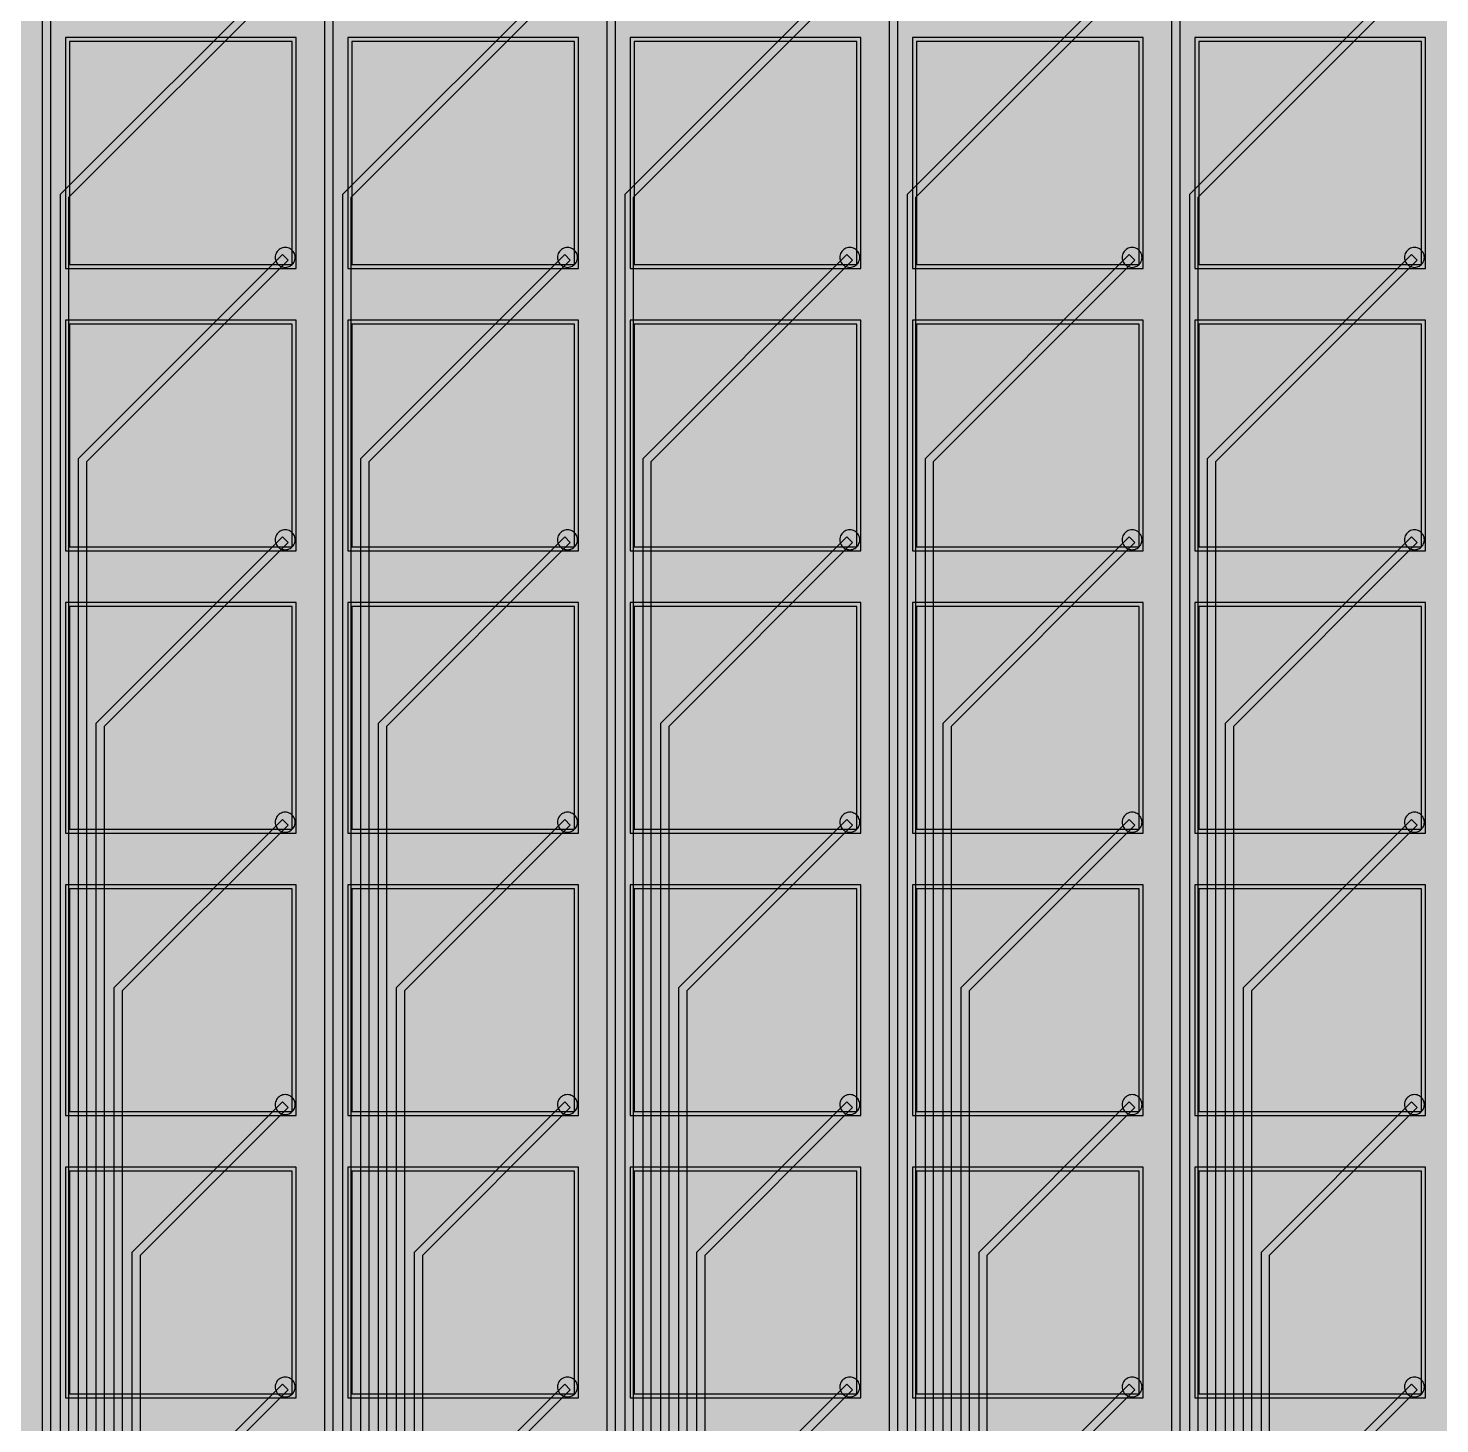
# Model space of a CAD drawing. Header units: metres. Extents: x -7231 to 10969, y -37556 to 1873.
# Drawn here: x 2049.6 to 2404.6, y 1062.5 to 1413.4 of the extents above; entities that cross this region are included whole.
import ezdxf

# ---------------------------------------------------------------- set-up
doc = ezdxf.new("R2010")
doc.units = ezdxf.units.M
for name, color, linetype in [('Etching', 1, 'CONTINUOUS'), ('EtchingPad', 2, 'CONTINUOUS'), ('Metal1', 4, 'CONTINUOUS'), ('Metal2', 3, 'CONTINUOUS'), ('Polyimide', 7, 'CONTINUOUS')]:
    doc.layers.add(name, color=color, linetype=linetype)

msp = doc.modelspace()

# ---------------------------------------------------------------- hatches: boundary and pattern name
at = {"layer": 'Polyimide'}
msp.add_hatch(color=7, dxfattribs=at).paths.add_polyline_path([(4065.69, -468), (4066.67, -501.99), (4068.51, -535.99), (4071.41, -569.99), (4075.54, -603.99), (4081.04, -637.99), (4088.01, -671.99), (4096.52, -705.98), (4106.62, -739.98), (4118.33, -773.98), (4131.63, -807.98), (4146.49, -841.98), (4162.87, -875.98), (4180.68, -909.97), (4199.83, -943.97), (4220.22, -977.97), (4241.73, -1011.97), (4264.21, -1045.97), (4287.52, -1079.96), (4311.51, -1113.96), (4336.01, -1147.96), (4360.86, -1181.96), (4385.88, -1215.96), (4410.89, -1249.96), (4435.74, -1283.95), (4460.24, -1317.95), (4484.23, -1351.95), (4507.54, -1385.95), (4530.02, -1419.95), (4551.53, -1453.94), (4571.92, -1487.94), (4591.07, -1521.94), (4608.88, -1555.94), (4625.26, -1589.94), (4640.12, -1623.94), (4653.42, -1657.93), (4665.13, -1691.93), (4675.23, -1725.93), (4683.74, -1759.93), (4690.71, -1793.93), (4696.21, -1827.93), (4700.34, -1861.92), (4703.24, -1895.92), (4705.08, -1929.92), (4706.06, -1963.92), (4706.44, -1997.92), (4706.5, -2031.91), (4706.5, -4793.02), (4709.95, -4838.39), (4720.22, -4882.71), (4737.08, -4924.98), (4760.13, -4964.2), (4788.85, -4999.49), (4822.58, -5030.03), (4860.53, -5055.12), (4901.85, -5074.18), (4901.85, -5074.18), (4970.68, -5105.23), (5034.7, -5145.26), (5092.76, -5193.54), (5143.8, -5249.19), (5186.89, -5311.2), (5221.24, -5378.44), (5246.23, -5449.69), (5261.41, -5523.66), (5266.5, -5599), (5261.41, -5674.34), (5246.23, -5748.31), (5221.24, -5819.56), (5186.89, -5886.8), (5143.8, -5948.81), (5092.76, -6004.46), (5034.7, -6052.74), (4970.68, -6092.77), (4901.85, -6123.82), (4860.53, -6142.88), (4822.58, -6167.97), (4788.85, -6198.51), (4760.13, -6233.8), (4737.08, -6273.02), (4720.22, -6315.29), (4709.95, -6359.61), (4706.5, -6404.98), (4706.5, -9221.52), (4709.95, -9266.88), (4720.22, -9311.21), (4737.08, -9353.47), (4760.13, -9392.7), (4788.85, -9427.98), (4822.58, -9458.52), (4860.53, -9483.61), (4901.85, -9502.67), (4970.68, -9533.72), (5034.7, -9573.75), (5092.76, -9622.03), (5143.8, -9677.68), (5186.89, -9739.69), (5221.24, -9806.94), (5246.23, -9878.19), (5261.41, -9952.16), (5266.5, -10027.49), (5261.41, -10102.83), (5246.23, -10176.8), (5221.24, -10248.05), (5186.89, -10315.3), (5143.8, -10377.31), (5092.76, -10432.96), (5034.7, -10481.24), (4970.68, -10521.27), (4901.85, -10552.32), (4860.53, -10571.38), (4822.58, -10596.46), (4788.85, -10627), (4760.13, -10662.29), (4737.08, -10701.52), (4720.22, -10743.78), (4709.95, -10788.1), (4706.5, -10833.47), (4706.5, -13650.01), (4709.95, -13695.38), (4720.22, -13739.7), (4737.08, -13781.96), (4760.13, -13821.19), (4788.85, -13856.48), (4822.58, -13887.02), (4860.53, -13912.11), (4901.85, -13931.17), (4970.68, -13962.22), (5034.7, -14002.25), (5092.76, -14050.53), (5143.8, -14106.18), (5186.89, -14168.19), (5221.24, -14235.43), (5246.23, -14306.68), (5261.41, -14380.65), (5266.5, -14455.99), (5261.41, -14531.33), (5246.23, -14605.29), (5221.24, -14676.55), (5186.89, -14743.79), (5143.8, -14805.8), (5092.76, -14861.45), (5034.7, -14909.73), (4970.68, -14949.76), (4901.85, -14980.81), (4860.53, -14999.87), (4822.58, -15024.96), (4788.85, -15055.5), (4760.13, -15090.79), (4737.08, -15130.01), (4720.22, -15172.27), (4709.95, -15216.6), (4706.5, -15261.97), (4706.5, -15455.99), (4720.95, -15750.04), (4764.14, -16041.26), (4835.68, -16326.84), (4934.86, -16604.04), (5060.74, -16870.18), (5212.09, -17122.7), (5387.47, -17359.17), (5585.18, -17577.31), (5803.32, -17775.02), (6039.79, -17950.4), (6292.31, -18101.75), (6558.45, -18227.63), (6835.65, -18326.81), (7121.23, -18398.34), (7412.45, -18441.54), (7706.5, -18455.99), (9969.01, -18455.99), (10047.42, -18459.84), (10125.08, -18471.36), (10201.23, -18490.44), (10275.15, -18516.89), (10346.12, -18550.45), (10413.46, -18590.81), (10476.52, -18637.58), (10534.69, -18690.3), (10587.41, -18748.47), (10634.18, -18811.53), (10674.54, -18878.87), (10708.11, -18949.84), (10734.56, -19023.76), (10753.63, -19099.92), (10765.15, -19177.58), (10769.01, -19255.99), (10769.01, -20895.8), (10730.24, -20951.41), (10694.6, -21009.08), (10662.21, -21068.63), (10633.17, -21129.89), (10607.55, -21192.66), (10585.45, -21256.74), (10566.93, -21321.96), (10552.05, -21388.09), (10540.84, -21454.95), (10533.35, -21522.33), (10529.6, -21590.02), (10529.6, -21657.81), (10533.35, -21725.5), (10540.84, -21792.87), (10552.05, -21859.73), (10566.93, -21925.87), (10585.45, -21991.08), (10607.55, -22055.17), (10633.17, -22117.94), (10662.21, -22179.19), (10694.6, -22238.74), (10730.24, -22296.41), (10769.01, -22352.03), (10769.01, -32454.24), (10728.74, -32510.49), (10691.72, -32568.92), (10658.05, -32629.35), (10627.85, -32691.58), (10601.2, -32755.42), (10578.21, -32820.67), (10558.93, -32887.1), (10543.44, -32954.52), (10531.77, -33022.71), (10523.97, -33091.44), (10520.07, -33160.51), (10520.07, -33229.69), (10523.97, -33298.75), (10531.77, -33367.49), (10543.44, -33435.67), (10558.93, -33503.09), (10578.21, -33569.53), (10601.2, -33634.77), (10627.85, -33698.61), (10658.05, -33760.85), (10691.72, -33821.28), (10728.74, -33879.71), (10769.01, -33935.96), (10769.01, -36556), (10765.15, -36634.41), (10753.63, -36712.07), (10734.56, -36788.23), (10708.11, -36862.15), (10674.54, -36933.12), (10634.18, -37000.46), (10587.41, -37063.51), (10534.69, -37121.69), (10476.52, -37174.41), (10413.46, -37221.18), (10346.12, -37261.54), (10275.15, -37295.1), (10201.23, -37321.55), (10125.08, -37340.63), (10047.42, -37352.15), (9969.01, -37356), (-6231.01, -37356), (-6309.42, -37352.15), (-6387.08, -37340.63), (-6463.23, -37321.55), (-6537.15, -37295.1), (-6608.12, -37261.54), (-6675.46, -37221.18), (-6738.52, -37174.41), (-6796.69, -37121.69), (-6849.41, -37063.51), (-6896.18, -37000.46), (-6936.54, -36933.12), (-6970.11, -36862.15), (-6996.56, -36788.23), (-7015.63, -36712.07), (-7027.15, -36634.41), (-7031.01, -36556), (-7031.01, -33936), (-6990.74, -33879.75), (-6953.7, -33821.31), (-6920.03, -33760.88), (-6889.82, -33698.64), (-6863.18, -33634.8), (-6840.18, -33569.55), (-6820.9, -33503.11), (-6805.4, -33435.69), (-6793.74, -33367.49), (-6785.94, -33298.75), (-6782.03, -33229.68), (-6782.03, -33160.5), (-6785.94, -33091.43), (-6793.74, -33022.69), (-6805.4, -32954.5), (-6820.9, -32887.07), (-6840.18, -32820.63), (-6863.18, -32755.39), (-6889.82, -32691.54), (-6920.03, -32629.3), (-6953.7, -32568.87), (-6990.74, -32510.43), (-7031.01, -32454.18), (-7031.01, -22364.83), (-6990.74, -22308.58), (-6953.7, -22250.14), (-6920.03, -22189.71), (-6889.82, -22127.47), (-6863.18, -22063.62), (-6840.18, -21998.38), (-6820.9, -21931.94), (-6805.4, -21864.51), (-6793.74, -21796.32), (-6785.94, -21727.58), (-6782.03, -21658.51), (-6782.03, -21589.33), (-6785.94, -21520.26), (-6793.74, -21451.52), (-6805.4, -21383.32), (-6820.9, -21315.9), (-6840.18, -21249.46), (-6863.18, -21184.21), (-6889.82, -21120.37), (-6920.03, -21058.13), (-6953.7, -20997.7), (-6990.74, -20939.26), (-7031.01, -20883.01), (-7031.01, -19255.99), (-7027.15, -19177.58), (-7015.63, -19099.92), (-6996.56, -19023.76), (-6970.11, -18949.84), (-6936.54, -18878.87), (-6896.18, -18811.53), (-6849.41, -18748.47), (-6796.69, -18690.3), (-6738.52, -18637.58), (-6675.46, -18590.81), (-6608.12, -18550.45), (-6537.15, -18516.89), (-6463.23, -18490.44), (-6387.08, -18471.36), (-6309.42, -18459.84), (-6231.01, -18455.99), (-3968.5, -18455.99), (-3674.45, -18441.54), (-3383.23, -18398.34), (-3097.65, -18326.81), (-2820.45, -18227.63), (-2554.31, -18101.75), (-2301.79, -17950.4), (-2065.32, -17775.02), (-1847.18, -17577.31), (-1649.47, -17359.17), (-1474.09, -17122.7), (-1322.74, -16870.18), (-1196.86, -16604.04), (-1097.68, -16326.84), (-1026.14, -16041.26), (-982.95, -15750.04), (-968.5, -15455.99), (-968.5, -15261.97), (-971.95, -15216.6), (-982.22, -15172.27), (-999.08, -15130.01), (-1022.13, -15090.79), (-1050.85, -15055.5), (-1084.58, -15024.96), (-1122.53, -14999.87), (-1163.85, -14980.81), (-1232.68, -14949.76), (-1296.7, -14909.73), (-1354.76, -14861.45), (-1405.8, -14805.8), (-1448.89, -14743.79), (-1483.24, -14676.55), (-1508.23, -14605.29), (-1523.41, -14531.33), (-1528.5, -14455.99), (-1523.41, -14380.65), (-1508.23, -14306.68), (-1483.24, -14235.43), (-1448.89, -14168.19), (-1405.8, -14106.18), (-1354.76, -14050.53), (-1296.7, -14002.25), (-1232.68, -13962.22), (-1163.85, -13931.17), (-1122.53, -13912.11), (-1084.58, -13887.02), (-1050.85, -13856.48), (-1022.13, -13821.19), (-999.08, -13781.96), (-982.22, -13739.7), (-971.95, -13695.38), (-968.5, -13650.01), (-968.5, -12309.64), (-971.95, -12264.27), (-982.22, -12219.94), (-999.08, -12177.68), (-1022.13, -12138.46), (-1050.85, -12103.17), (-1084.58, -12072.63), (-1122.53, -12047.54), (-1163.85, -12028.48), (-1232.68, -11997.43), (-1296.7, -11957.4), (-1354.76, -11909.12), (-1405.8, -11853.47), (-1448.89, -11791.46), (-1483.24, -11724.22), (-1508.23, -11652.96), (-1523.41, -11579), (-1528.5, -11503.66), (-1523.41, -11428.32), (-1508.23, -11354.35), (-1483.24, -11283.1), (-1448.89, -11215.86), (-1405.8, -11153.85), (-1354.76, -11098.2), (-1296.7, -11049.92), (-1232.68, -11009.89), (-1163.85, -10978.84), (-1122.53, -10959.78), (-1084.58, -10934.69), (-1050.85, -10904.15), (-1022.13, -10868.86), (-999.08, -10829.63), (-982.22, -10787.37), (-971.95, -10743.05), (-968.5, -10697.68), (-968.5, -9357.31), (-971.95, -9311.94), (-982.22, -9267.62), (-999.08, -9225.35), (-1022.13, -9186.13), (-1050.85, -9150.84), (-1084.58, -9120.3), (-1122.53, -9095.21), (-1163.85, -9076.15), (-1163.85, -9076.15), (-1232.68, -9045.1), (-1296.7, -9005.07), (-1354.76, -8956.79), (-1405.8, -8901.14), (-1448.89, -8839.13), (-1483.24, -8771.89), (-1508.23, -8700.64), (-1523.41, -8626.67), (-1528.5, -8551.33), (-1523.41, -8475.99), (-1508.23, -8402.02), (-1483.24, -8330.77), (-1448.89, -8263.53), (-1405.8, -8201.52), (-1354.76, -8145.87), (-1296.7, -8097.59), (-1232.68, -8057.56), (-1163.85, -8026.51), (-1163.85, -8026.51), (-1122.53, -8007.45), (-1084.58, -7982.36), (-1050.85, -7951.82), (-1022.13, -7916.53), (-999.08, -7877.31), (-982.22, -7835.04), (-971.95, -7790.72), (-968.5, -7745.35), (-968.5, -6404.98), (-971.95, -6359.61), (-982.22, -6315.29), (-999.08, -6273.02), (-1022.13, -6233.8), (-1050.85, -6198.51), (-1084.58, -6167.97), (-1122.53, -6142.88), (-1163.85, -6123.82), (-1163.85, -6123.82), (-1232.68, -6092.77), (-1296.7, -6052.74), (-1354.76, -6004.46), (-1405.8, -5948.81), (-1448.89, -5886.8), (-1483.24, -5819.56), (-1508.23, -5748.31), (-1523.41, -5674.34), (-1528.5, -5599), (-1523.41, -5523.66), (-1508.23, -5449.69), (-1483.24, -5378.44), (-1448.89, -5311.2), (-1405.8, -5249.19), (-1354.76, -5193.54), (-1296.7, -5145.26), (-1232.68, -5105.23), (-1163.85, -5074.18), (-1163.85, -5074.18), (-1122.53, -5055.12), (-1084.58, -5030.03), (-1050.85, -4999.49), (-1022.13, -4964.2), (-999.08, -4924.98), (-982.22, -4882.71), (-971.95, -4838.39), (-968.5, -4793.02), (-968.5, -2031.91), (-968.44, -1997.92), (-968.06, -1963.92), (-967.05, -1929.92), (-965.18, -1895.92), (-962.22, -1861.92), (-958.01, -1827.93), (-952.41, -1793.93), (-945.31, -1759.93), (-936.64, -1725.93), (-926.35, -1691.93), (-914.43, -1657.93), (-900.88, -1623.94), (-885.74, -1589.94), (-869.05, -1555.94), (-850.91, -1521.94), (-831.4, -1487.94), (-810.63, -1453.94), (-788.72, -1419.95), (-765.82, -1385.95), (-742.07, -1351.95), (-717.63, -1317.95), (-692.67, -1283.95), (-667.36, -1249.96), (-641.88, -1215.96), (-616.39, -1181.96), (-591.08, -1147.96), (-566.12, -1113.96), (-541.68, -1079.96), (-517.93, -1045.97), (-495.03, -1011.97), (-473.12, -977.97), (-452.35, -943.97), (-432.84, -909.97), (-414.7, -875.98), (-398.01, -841.98), (-382.87, -807.98), (-369.32, -773.98), (-357.4, -739.98), (-347.11, -705.98), (-338.44, -671.99), (-331.34, -637.99), (-325.74, -603.99), (-321.53, -569.99), (-318.57, -535.99), (-316.7, -501.99), (-315.69, -468), (-315.31, -434), (-315.25, -400), (-315.25, 401), (-315.25, 451), (-315.25, 1644), (-270.25, 1644), (-270.03, 1637.13), (-269.35, 1630.29), (-268.23, 1623.52), (-266.67, 1616.82), (-264.68, 1610.25), (-262.26, 1603.82), (-259.42, 1597.56), (-256.18, 1591.5), (-252.55, 1585.67), (-248.55, 1580.08), (-244.19, 1574.77), (-239.5, 1569.75), (-234.48, 1565.06), (-229.17, 1560.7), (-223.58, 1556.7), (-217.75, 1553.07), (-211.69, 1549.83), (-205.43, 1546.99), (-199, 1544.57), (-192.43, 1542.58), (-185.73, 1541.02), (-178.96, 1539.9), (-172.12, 1539.22), (-165.25, 1539), (-158.38, 1539.22), (-151.54, 1539.9), (-144.77, 1541.02), (-138.07, 1542.58), (-131.5, 1544.57), (-125.07, 1546.99), (-118.81, 1549.83), (-112.75, 1553.07), (-106.92, 1556.7), (-101.33, 1560.7), (-96.02, 1565.06), (-91, 1569.75), (-86.31, 1574.77), (-81.95, 1580.08), (-77.95, 1585.67), (-74.32, 1591.5), (-71.08, 1597.56), (-68.24, 1603.82), (-65.82, 1610.25), (-63.83, 1616.82), (-62.27, 1623.52), (-61.15, 1630.29), (-60.47, 1637.13), (-60.25, 1644), (1853, 1644), (1853, 1573), (3815.25, 1573), (3815.46, 1579.54), (3816.11, 1586.05), (3817.17, 1592.51), (3818.66, 1598.88), (3820.56, 1605.14), (3822.86, 1611.27), (3825.56, 1617.23), (3828.65, 1623), (3832.1, 1628.56), (3835.91, 1633.88), (3840.07, 1638.93), (3844.54, 1643.71), (3849.32, 1648.18), (3854.37, 1652.34), (3859.69, 1656.15), (3865.25, 1659.6), (3871.02, 1662.69), (3876.98, 1665.39), (3883.11, 1667.69), (3889.37, 1669.59), (3895.74, 1671.08), (3902.2, 1672.14), (3908.71, 1672.79), (3915.25, 1673), (3921.79, 1672.79), (3928.3, 1672.14), (3934.76, 1671.08), (3941.13, 1669.59), (3947.39, 1667.69), (3953.52, 1665.39), (3959.48, 1662.69), (3965.25, 1659.6), (3970.81, 1656.15), (3976.13, 1652.34), (3981.18, 1648.18), (3985.96, 1643.71), (3990.43, 1638.93), (3994.59, 1633.88), (3998.4, 1628.56), (4001.85, 1623), (4004.94, 1617.23), (4007.64, 1611.27), (4009.94, 1605.14), (4011.84, 1598.88), (4013.33, 1592.51), (4014.39, 1586.05), (4015.04, 1579.54), (4015.25, 1573), (4065.25, 1573), (4065.25, 451), (4065.25, 401), (4065.25, -400), (4065.31, -434), (4065.69, -468)])

# ---------------------------------------------------------------- linework, layer by layer
at = {"layer": 'Etching'}
for points in [[(2111.75, 1355.75), (2111.77, 1355.42), (2111.84, 1355.1), (2111.94, 1354.79), (2112.08, 1354.5), (2112.27, 1354.23), (2112.48, 1353.98), (2112.73, 1353.77), (2113, 1353.58), (2113.29, 1353.44), (2113.6, 1353.34), (2113.92, 1353.27), (2114.25, 1353.25), (2114.58, 1353.27), (2114.9, 1353.34), (2115.21, 1353.44), (2115.5, 1353.58), (2115.77, 1353.77), (2116.02, 1353.98), (2116.23, 1354.23), (2116.42, 1354.5), (2116.56, 1354.79), (2116.66, 1355.1), (2116.73, 1355.42), (2116.75, 1355.75), (2116.73, 1356.08), (2116.66, 1356.4), (2116.56, 1356.71), (2116.42, 1357), (2116.23, 1357.27), (2116.02, 1357.52), (2115.77, 1357.73), (2115.5, 1357.92), (2115.21, 1358.06), (2114.9, 1358.16), (2114.58, 1358.23), (2114.25, 1358.25), (2113.92, 1358.23), (2113.6, 1358.16), (2113.29, 1358.06), (2113, 1357.92), (2112.73, 1357.73), (2112.48, 1357.52), (2112.27, 1357.27), (2112.08, 1357), (2111.94, 1356.71), (2111.84, 1356.4), (2111.77, 1356.08), (2111.75, 1355.75)], [(2182.75, 1355.75), (2182.77, 1355.42), (2182.84, 1355.1), (2182.94, 1354.79), (2183.08, 1354.5), (2183.27, 1354.23), (2183.48, 1353.98), (2183.73, 1353.77), (2184, 1353.58), (2184.29, 1353.44), (2184.6, 1353.34), (2184.92, 1353.27), (2185.25, 1353.25), (2185.58, 1353.27), (2185.9, 1353.34), (2186.21, 1353.44), (2186.5, 1353.58), (2186.77, 1353.77), (2187.02, 1353.98), (2187.23, 1354.23), (2187.42, 1354.5), (2187.56, 1354.79), (2187.66, 1355.1), (2187.73, 1355.42), (2187.75, 1355.75), (2187.73, 1356.08), (2187.66, 1356.4), (2187.56, 1356.71), (2187.42, 1357), (2187.23, 1357.27), (2187.02, 1357.52), (2186.77, 1357.73), (2186.5, 1357.92), (2186.21, 1358.06), (2185.9, 1358.16), (2185.58, 1358.23), (2185.25, 1358.25), (2184.92, 1358.23), (2184.6, 1358.16), (2184.29, 1358.06), (2184, 1357.92), (2183.73, 1357.73), (2183.48, 1357.52), (2183.27, 1357.27), (2183.08, 1357), (2182.94, 1356.71), (2182.84, 1356.4), (2182.77, 1356.08), (2182.75, 1355.75)], [(2253.75, 1355.75), (2253.77, 1355.42), (2253.84, 1355.1), (2253.94, 1354.79), (2254.08, 1354.5), (2254.27, 1354.23), (2254.48, 1353.98), (2254.73, 1353.77), (2255, 1353.58), (2255.29, 1353.44), (2255.6, 1353.34), (2255.92, 1353.27), (2256.25, 1353.25), (2256.58, 1353.27), (2256.9, 1353.34), (2257.21, 1353.44), (2257.5, 1353.58), (2257.77, 1353.77), (2258.02, 1353.98), (2258.23, 1354.23), (2258.42, 1354.5), (2258.56, 1354.79), (2258.66, 1355.1), (2258.73, 1355.42), (2258.75, 1355.75), (2258.73, 1356.08), (2258.66, 1356.4), (2258.56, 1356.71), (2258.42, 1357), (2258.23, 1357.27), (2258.02, 1357.52), (2257.77, 1357.73), (2257.5, 1357.92), (2257.21, 1358.06), (2256.9, 1358.16), (2256.58, 1358.23), (2256.25, 1358.25), (2255.92, 1358.23), (2255.6, 1358.16), (2255.29, 1358.06), (2255, 1357.92), (2254.73, 1357.73), (2254.48, 1357.52), (2254.27, 1357.27), (2254.08, 1357), (2253.94, 1356.71), (2253.84, 1356.4), (2253.77, 1356.08), (2253.75, 1355.75)], [(2324.75, 1355.75), (2324.77, 1355.42), (2324.84, 1355.1), (2324.94, 1354.79), (2325.08, 1354.5), (2325.27, 1354.23), (2325.48, 1353.98), (2325.73, 1353.77), (2326, 1353.58), (2326.29, 1353.44), (2326.6, 1353.34), (2326.92, 1353.27), (2327.25, 1353.25), (2327.58, 1353.27), (2327.9, 1353.34), (2328.21, 1353.44), (2328.5, 1353.58), (2328.77, 1353.77), (2329.02, 1353.98), (2329.23, 1354.23), (2329.42, 1354.5), (2329.56, 1354.79), (2329.66, 1355.1), (2329.73, 1355.42), (2329.75, 1355.75), (2329.73, 1356.08), (2329.66, 1356.4), (2329.56, 1356.71), (2329.42, 1357), (2329.23, 1357.27), (2329.02, 1357.52), (2328.77, 1357.73), (2328.5, 1357.92), (2328.21, 1358.06), (2327.9, 1358.16), (2327.58, 1358.23), (2327.25, 1358.25), (2326.92, 1358.23), (2326.6, 1358.16), (2326.29, 1358.06), (2326, 1357.92), (2325.73, 1357.73), (2325.48, 1357.52), (2325.27, 1357.27), (2325.08, 1357), (2324.94, 1356.71), (2324.84, 1356.4), (2324.77, 1356.08), (2324.75, 1355.75)], [(2395.75, 1355.75), (2395.77, 1355.42), (2395.84, 1355.1), (2395.94, 1354.79), (2396.08, 1354.5), (2396.27, 1354.23), (2396.48, 1353.98), (2396.73, 1353.77), (2397, 1353.58), (2397.29, 1353.44), (2397.6, 1353.34), (2397.92, 1353.27), (2398.25, 1353.25), (2398.58, 1353.27), (2398.9, 1353.34), (2399.21, 1353.44), (2399.5, 1353.58), (2399.77, 1353.77), (2400.02, 1353.98), (2400.23, 1354.23), (2400.42, 1354.5), (2400.56, 1354.79), (2400.66, 1355.1), (2400.73, 1355.42), (2400.75, 1355.75), (2400.73, 1356.08), (2400.66, 1356.4), (2400.56, 1356.71), (2400.42, 1357), (2400.23, 1357.27), (2400.02, 1357.52), (2399.77, 1357.73), (2399.5, 1357.92), (2399.21, 1358.06), (2398.9, 1358.16), (2398.58, 1358.23), (2398.25, 1358.25), (2397.92, 1358.23), (2397.6, 1358.16), (2397.29, 1358.06), (2397, 1357.92), (2396.73, 1357.73), (2396.48, 1357.52), (2396.27, 1357.27), (2396.08, 1357), (2395.94, 1356.71), (2395.84, 1356.4), (2395.77, 1356.08), (2395.75, 1355.75)], [(2111.75, 1284.75), (2111.77, 1284.42), (2111.84, 1284.1), (2111.94, 1283.79), (2112.08, 1283.5), (2112.27, 1283.23), (2112.48, 1282.98), (2112.73, 1282.77), (2113, 1282.58), (2113.29, 1282.44), (2113.6, 1282.34), (2113.92, 1282.27), (2114.25, 1282.25), (2114.58, 1282.27), (2114.9, 1282.34), (2115.21, 1282.44), (2115.5, 1282.58), (2115.77, 1282.77), (2116.02, 1282.98), (2116.23, 1283.23), (2116.42, 1283.5), (2116.56, 1283.79), (2116.66, 1284.1), (2116.73, 1284.42), (2116.75, 1284.75), (2116.73, 1285.08), (2116.66, 1285.4), (2116.56, 1285.71), (2116.42, 1286), (2116.23, 1286.27), (2116.02, 1286.52), (2115.77, 1286.73), (2115.5, 1286.92), (2115.21, 1287.06), (2114.9, 1287.16), (2114.58, 1287.23), (2114.25, 1287.25), (2113.92, 1287.23), (2113.6, 1287.16), (2113.29, 1287.06), (2113, 1286.92), (2112.73, 1286.73), (2112.48, 1286.52), (2112.27, 1286.27), (2112.08, 1286), (2111.94, 1285.71), (2111.84, 1285.4), (2111.77, 1285.08), (2111.75, 1284.75)], [(2182.75, 1284.75), (2182.77, 1284.42), (2182.84, 1284.1), (2182.94, 1283.79), (2183.08, 1283.5), (2183.27, 1283.23), (2183.48, 1282.98), (2183.73, 1282.77), (2184, 1282.58), (2184.29, 1282.44), (2184.6, 1282.34), (2184.92, 1282.27), (2185.25, 1282.25), (2185.58, 1282.27), (2185.9, 1282.34), (2186.21, 1282.44), (2186.5, 1282.58), (2186.77, 1282.77), (2187.02, 1282.98), (2187.23, 1283.23), (2187.42, 1283.5), (2187.56, 1283.79), (2187.66, 1284.1), (2187.73, 1284.42), (2187.75, 1284.75), (2187.73, 1285.08), (2187.66, 1285.4), (2187.56, 1285.71), (2187.42, 1286), (2187.23, 1286.27), (2187.02, 1286.52), (2186.77, 1286.73), (2186.5, 1286.92), (2186.21, 1287.06), (2185.9, 1287.16), (2185.58, 1287.23), (2185.25, 1287.25), (2184.92, 1287.23), (2184.6, 1287.16), (2184.29, 1287.06), (2184, 1286.92), (2183.73, 1286.73), (2183.48, 1286.52), (2183.27, 1286.27), (2183.08, 1286), (2182.94, 1285.71), (2182.84, 1285.4), (2182.77, 1285.08), (2182.75, 1284.75)], [(2253.75, 1284.75), (2253.77, 1284.42), (2253.84, 1284.1), (2253.94, 1283.79), (2254.08, 1283.5), (2254.27, 1283.23), (2254.48, 1282.98), (2254.73, 1282.77), (2255, 1282.58), (2255.29, 1282.44), (2255.6, 1282.34), (2255.92, 1282.27), (2256.25, 1282.25), (2256.58, 1282.27), (2256.9, 1282.34), (2257.21, 1282.44), (2257.5, 1282.58), (2257.77, 1282.77), (2258.02, 1282.98), (2258.23, 1283.23), (2258.42, 1283.5), (2258.56, 1283.79), (2258.66, 1284.1), (2258.73, 1284.42), (2258.75, 1284.75), (2258.73, 1285.08), (2258.66, 1285.4), (2258.56, 1285.71), (2258.42, 1286), (2258.23, 1286.27), (2258.02, 1286.52), (2257.77, 1286.73), (2257.5, 1286.92), (2257.21, 1287.06), (2256.9, 1287.16), (2256.58, 1287.23), (2256.25, 1287.25), (2255.92, 1287.23), (2255.6, 1287.16), (2255.29, 1287.06), (2255, 1286.92), (2254.73, 1286.73), (2254.48, 1286.52), (2254.27, 1286.27), (2254.08, 1286), (2253.94, 1285.71), (2253.84, 1285.4), (2253.77, 1285.08), (2253.75, 1284.75)], [(2324.75, 1284.75), (2324.77, 1284.42), (2324.84, 1284.1), (2324.94, 1283.79), (2325.08, 1283.5), (2325.27, 1283.23), (2325.48, 1282.98), (2325.73, 1282.77), (2326, 1282.58), (2326.29, 1282.44), (2326.6, 1282.34), (2326.92, 1282.27), (2327.25, 1282.25), (2327.58, 1282.27), (2327.9, 1282.34), (2328.21, 1282.44), (2328.5, 1282.58), (2328.77, 1282.77), (2329.02, 1282.98), (2329.23, 1283.23), (2329.42, 1283.5), (2329.56, 1283.79), (2329.66, 1284.1), (2329.73, 1284.42), (2329.75, 1284.75), (2329.73, 1285.08), (2329.66, 1285.4), (2329.56, 1285.71), (2329.42, 1286), (2329.23, 1286.27), (2329.02, 1286.52), (2328.77, 1286.73), (2328.5, 1286.92), (2328.21, 1287.06), (2327.9, 1287.16), (2327.58, 1287.23), (2327.25, 1287.25), (2326.92, 1287.23), (2326.6, 1287.16), (2326.29, 1287.06), (2326, 1286.92), (2325.73, 1286.73), (2325.48, 1286.52), (2325.27, 1286.27), (2325.08, 1286), (2324.94, 1285.71), (2324.84, 1285.4), (2324.77, 1285.08), (2324.75, 1284.75)], [(2395.75, 1284.75), (2395.77, 1284.42), (2395.84, 1284.1), (2395.94, 1283.79), (2396.08, 1283.5), (2396.27, 1283.23), (2396.48, 1282.98), (2396.73, 1282.77), (2397, 1282.58), (2397.29, 1282.44), (2397.6, 1282.34), (2397.92, 1282.27), (2398.25, 1282.25), (2398.58, 1282.27), (2398.9, 1282.34), (2399.21, 1282.44), (2399.5, 1282.58), (2399.77, 1282.77), (2400.02, 1282.98), (2400.23, 1283.23), (2400.42, 1283.5), (2400.56, 1283.79), (2400.66, 1284.1), (2400.73, 1284.42), (2400.75, 1284.75), (2400.73, 1285.08), (2400.66, 1285.4), (2400.56, 1285.71), (2400.42, 1286), (2400.23, 1286.27), (2400.02, 1286.52), (2399.77, 1286.73), (2399.5, 1286.92), (2399.21, 1287.06), (2398.9, 1287.16), (2398.58, 1287.23), (2398.25, 1287.25), (2397.92, 1287.23), (2397.6, 1287.16), (2397.29, 1287.06), (2397, 1286.92), (2396.73, 1286.73), (2396.48, 1286.52), (2396.27, 1286.27), (2396.08, 1286), (2395.94, 1285.71), (2395.84, 1285.4), (2395.77, 1285.08), (2395.75, 1284.75)], [(2111.75, 1213.75), (2111.77, 1213.42), (2111.84, 1213.1), (2111.94, 1212.79), (2112.08, 1212.5), (2112.27, 1212.23), (2112.48, 1211.98), (2112.73, 1211.77), (2113, 1211.58), (2113.29, 1211.44), (2113.6, 1211.34), (2113.92, 1211.27), (2114.25, 1211.25), (2114.58, 1211.27), (2114.9, 1211.34), (2115.21, 1211.44), (2115.5, 1211.58), (2115.77, 1211.77), (2116.02, 1211.98), (2116.23, 1212.23), (2116.42, 1212.5), (2116.56, 1212.79), (2116.66, 1213.1), (2116.73, 1213.42), (2116.75, 1213.75), (2116.73, 1214.08), (2116.66, 1214.4), (2116.56, 1214.71), (2116.42, 1215), (2116.23, 1215.27), (2116.02, 1215.52), (2115.77, 1215.73), (2115.5, 1215.92), (2115.21, 1216.06), (2114.9, 1216.16), (2114.58, 1216.23), (2114.25, 1216.25), (2113.92, 1216.23), (2113.6, 1216.16), (2113.29, 1216.06), (2113, 1215.92), (2112.73, 1215.73), (2112.48, 1215.52), (2112.27, 1215.27), (2112.08, 1215), (2111.94, 1214.71), (2111.84, 1214.4), (2111.77, 1214.08), (2111.75, 1213.75)], [(2182.75, 1213.75), (2182.77, 1213.42), (2182.84, 1213.1), (2182.94, 1212.79), (2183.08, 1212.5), (2183.27, 1212.23), (2183.48, 1211.98), (2183.73, 1211.77), (2184, 1211.58), (2184.29, 1211.44), (2184.6, 1211.34), (2184.92, 1211.27), (2185.25, 1211.25), (2185.58, 1211.27), (2185.9, 1211.34), (2186.21, 1211.44), (2186.5, 1211.58), (2186.77, 1211.77), (2187.02, 1211.98), (2187.23, 1212.23), (2187.42, 1212.5), (2187.56, 1212.79), (2187.66, 1213.1), (2187.73, 1213.42), (2187.75, 1213.75), (2187.73, 1214.08), (2187.66, 1214.4), (2187.56, 1214.71), (2187.42, 1215), (2187.23, 1215.27), (2187.02, 1215.52), (2186.77, 1215.73), (2186.5, 1215.92), (2186.21, 1216.06), (2185.9, 1216.16), (2185.58, 1216.23), (2185.25, 1216.25), (2184.92, 1216.23), (2184.6, 1216.16), (2184.29, 1216.06), (2184, 1215.92), (2183.73, 1215.73), (2183.48, 1215.52), (2183.27, 1215.27), (2183.08, 1215), (2182.94, 1214.71), (2182.84, 1214.4), (2182.77, 1214.08), (2182.75, 1213.75)], [(2253.75, 1213.75), (2253.77, 1213.42), (2253.84, 1213.1), (2253.94, 1212.79), (2254.08, 1212.5), (2254.27, 1212.23), (2254.48, 1211.98), (2254.73, 1211.77), (2255, 1211.58), (2255.29, 1211.44), (2255.6, 1211.34), (2255.92, 1211.27), (2256.25, 1211.25), (2256.58, 1211.27), (2256.9, 1211.34), (2257.21, 1211.44), (2257.5, 1211.58), (2257.77, 1211.77), (2258.02, 1211.98), (2258.23, 1212.23), (2258.42, 1212.5), (2258.56, 1212.79), (2258.66, 1213.1), (2258.73, 1213.42), (2258.75, 1213.75), (2258.73, 1214.08), (2258.66, 1214.4), (2258.56, 1214.71), (2258.42, 1215), (2258.23, 1215.27), (2258.02, 1215.52), (2257.77, 1215.73), (2257.5, 1215.92), (2257.21, 1216.06), (2256.9, 1216.16), (2256.58, 1216.23), (2256.25, 1216.25), (2255.92, 1216.23), (2255.6, 1216.16), (2255.29, 1216.06), (2255, 1215.92), (2254.73, 1215.73), (2254.48, 1215.52), (2254.27, 1215.27), (2254.08, 1215), (2253.94, 1214.71), (2253.84, 1214.4), (2253.77, 1214.08), (2253.75, 1213.75)], [(2324.75, 1213.75), (2324.77, 1213.42), (2324.84, 1213.1), (2324.94, 1212.79), (2325.08, 1212.5), (2325.27, 1212.23), (2325.48, 1211.98), (2325.73, 1211.77), (2326, 1211.58), (2326.29, 1211.44), (2326.6, 1211.34), (2326.92, 1211.27), (2327.25, 1211.25), (2327.58, 1211.27), (2327.9, 1211.34), (2328.21, 1211.44), (2328.5, 1211.58), (2328.77, 1211.77), (2329.02, 1211.98), (2329.23, 1212.23), (2329.42, 1212.5), (2329.56, 1212.79), (2329.66, 1213.1), (2329.73, 1213.42), (2329.75, 1213.75), (2329.73, 1214.08), (2329.66, 1214.4), (2329.56, 1214.71), (2329.42, 1215), (2329.23, 1215.27), (2329.02, 1215.52), (2328.77, 1215.73), (2328.5, 1215.92), (2328.21, 1216.06), (2327.9, 1216.16), (2327.58, 1216.23), (2327.25, 1216.25), (2326.92, 1216.23), (2326.6, 1216.16), (2326.29, 1216.06), (2326, 1215.92), (2325.73, 1215.73), (2325.48, 1215.52), (2325.27, 1215.27), (2325.08, 1215), (2324.94, 1214.71), (2324.84, 1214.4), (2324.77, 1214.08), (2324.75, 1213.75)], [(2395.75, 1213.75), (2395.77, 1213.42), (2395.84, 1213.1), (2395.94, 1212.79), (2396.08, 1212.5), (2396.27, 1212.23), (2396.48, 1211.98), (2396.73, 1211.77), (2397, 1211.58), (2397.29, 1211.44), (2397.6, 1211.34), (2397.92, 1211.27), (2398.25, 1211.25), (2398.58, 1211.27), (2398.9, 1211.34), (2399.21, 1211.44), (2399.5, 1211.58), (2399.77, 1211.77), (2400.02, 1211.98), (2400.23, 1212.23), (2400.42, 1212.5), (2400.56, 1212.79), (2400.66, 1213.1), (2400.73, 1213.42), (2400.75, 1213.75), (2400.73, 1214.08), (2400.66, 1214.4), (2400.56, 1214.71), (2400.42, 1215), (2400.23, 1215.27), (2400.02, 1215.52), (2399.77, 1215.73), (2399.5, 1215.92), (2399.21, 1216.06), (2398.9, 1216.16), (2398.58, 1216.23), (2398.25, 1216.25), (2397.92, 1216.23), (2397.6, 1216.16), (2397.29, 1216.06), (2397, 1215.92), (2396.73, 1215.73), (2396.48, 1215.52), (2396.27, 1215.27), (2396.08, 1215), (2395.94, 1214.71), (2395.84, 1214.4), (2395.77, 1214.08), (2395.75, 1213.75)], [(2111.75, 1142.75), (2111.77, 1142.42), (2111.84, 1142.1), (2111.94, 1141.79), (2112.08, 1141.5), (2112.27, 1141.23), (2112.48, 1140.98), (2112.73, 1140.77), (2113, 1140.58), (2113.29, 1140.44), (2113.6, 1140.34), (2113.92, 1140.27), (2114.25, 1140.25), (2114.58, 1140.27), (2114.9, 1140.34), (2115.21, 1140.44), (2115.5, 1140.58), (2115.77, 1140.77), (2116.02, 1140.98), (2116.23, 1141.23), (2116.42, 1141.5), (2116.56, 1141.79), (2116.66, 1142.1), (2116.73, 1142.42), (2116.75, 1142.75), (2116.73, 1143.08), (2116.66, 1143.4), (2116.56, 1143.71), (2116.42, 1144), (2116.23, 1144.27), (2116.02, 1144.52), (2115.77, 1144.73), (2115.5, 1144.92), (2115.21, 1145.06), (2114.9, 1145.16), (2114.58, 1145.23), (2114.25, 1145.25), (2113.92, 1145.23), (2113.6, 1145.16), (2113.29, 1145.06), (2113, 1144.92), (2112.73, 1144.73), (2112.48, 1144.52), (2112.27, 1144.27), (2112.08, 1144), (2111.94, 1143.71), (2111.84, 1143.4), (2111.77, 1143.08), (2111.75, 1142.75)], [(2182.75, 1142.75), (2182.77, 1142.42), (2182.84, 1142.1), (2182.94, 1141.79), (2183.08, 1141.5), (2183.27, 1141.23), (2183.48, 1140.98), (2183.73, 1140.77), (2184, 1140.58), (2184.29, 1140.44), (2184.6, 1140.34), (2184.92, 1140.27), (2185.25, 1140.25), (2185.58, 1140.27), (2185.9, 1140.34), (2186.21, 1140.44), (2186.5, 1140.58), (2186.77, 1140.77), (2187.02, 1140.98), (2187.23, 1141.23), (2187.42, 1141.5), (2187.56, 1141.79), (2187.66, 1142.1), (2187.73, 1142.42), (2187.75, 1142.75), (2187.73, 1143.08), (2187.66, 1143.4), (2187.56, 1143.71), (2187.42, 1144), (2187.23, 1144.27), (2187.02, 1144.52), (2186.77, 1144.73), (2186.5, 1144.92), (2186.21, 1145.06), (2185.9, 1145.16), (2185.58, 1145.23), (2185.25, 1145.25), (2184.92, 1145.23), (2184.6, 1145.16), (2184.29, 1145.06), (2184, 1144.92), (2183.73, 1144.73), (2183.48, 1144.52), (2183.27, 1144.27), (2183.08, 1144), (2182.94, 1143.71), (2182.84, 1143.4), (2182.77, 1143.08), (2182.75, 1142.75)], [(2253.75, 1142.75), (2253.77, 1142.42), (2253.84, 1142.1), (2253.94, 1141.79), (2254.08, 1141.5), (2254.27, 1141.23), (2254.48, 1140.98), (2254.73, 1140.77), (2255, 1140.58), (2255.29, 1140.44), (2255.6, 1140.34), (2255.92, 1140.27), (2256.25, 1140.25), (2256.58, 1140.27), (2256.9, 1140.34), (2257.21, 1140.44), (2257.5, 1140.58), (2257.77, 1140.77), (2258.02, 1140.98), (2258.23, 1141.23), (2258.42, 1141.5), (2258.56, 1141.79), (2258.66, 1142.1), (2258.73, 1142.42), (2258.75, 1142.75), (2258.73, 1143.08), (2258.66, 1143.4), (2258.56, 1143.71), (2258.42, 1144), (2258.23, 1144.27), (2258.02, 1144.52), (2257.77, 1144.73), (2257.5, 1144.92), (2257.21, 1145.06), (2256.9, 1145.16), (2256.58, 1145.23), (2256.25, 1145.25), (2255.92, 1145.23), (2255.6, 1145.16), (2255.29, 1145.06), (2255, 1144.92), (2254.73, 1144.73), (2254.48, 1144.52), (2254.27, 1144.27), (2254.08, 1144), (2253.94, 1143.71), (2253.84, 1143.4), (2253.77, 1143.08), (2253.75, 1142.75)], [(2324.75, 1142.75), (2324.77, 1142.42), (2324.84, 1142.1), (2324.94, 1141.79), (2325.08, 1141.5), (2325.27, 1141.23), (2325.48, 1140.98), (2325.73, 1140.77), (2326, 1140.58), (2326.29, 1140.44), (2326.6, 1140.34), (2326.92, 1140.27), (2327.25, 1140.25), (2327.58, 1140.27), (2327.9, 1140.34), (2328.21, 1140.44), (2328.5, 1140.58), (2328.77, 1140.77), (2329.02, 1140.98), (2329.23, 1141.23), (2329.42, 1141.5), (2329.56, 1141.79), (2329.66, 1142.1), (2329.73, 1142.42), (2329.75, 1142.75), (2329.73, 1143.08), (2329.66, 1143.4), (2329.56, 1143.71), (2329.42, 1144), (2329.23, 1144.27), (2329.02, 1144.52), (2328.77, 1144.73), (2328.5, 1144.92), (2328.21, 1145.06), (2327.9, 1145.16), (2327.58, 1145.23), (2327.25, 1145.25), (2326.92, 1145.23), (2326.6, 1145.16), (2326.29, 1145.06), (2326, 1144.92), (2325.73, 1144.73), (2325.48, 1144.52), (2325.27, 1144.27), (2325.08, 1144), (2324.94, 1143.71), (2324.84, 1143.4), (2324.77, 1143.08), (2324.75, 1142.75)], [(2395.75, 1142.75), (2395.77, 1142.42), (2395.84, 1142.1), (2395.94, 1141.79), (2396.08, 1141.5), (2396.27, 1141.23), (2396.48, 1140.98), (2396.73, 1140.77), (2397, 1140.58), (2397.29, 1140.44), (2397.6, 1140.34), (2397.92, 1140.27), (2398.25, 1140.25), (2398.58, 1140.27), (2398.9, 1140.34), (2399.21, 1140.44), (2399.5, 1140.58), (2399.77, 1140.77), (2400.02, 1140.98), (2400.23, 1141.23), (2400.42, 1141.5), (2400.56, 1141.79), (2400.66, 1142.1), (2400.73, 1142.42), (2400.75, 1142.75), (2400.73, 1143.08), (2400.66, 1143.4), (2400.56, 1143.71), (2400.42, 1144), (2400.23, 1144.27), (2400.02, 1144.52), (2399.77, 1144.73), (2399.5, 1144.92), (2399.21, 1145.06), (2398.9, 1145.16), (2398.58, 1145.23), (2398.25, 1145.25), (2397.92, 1145.23), (2397.6, 1145.16), (2397.29, 1145.06), (2397, 1144.92), (2396.73, 1144.73), (2396.48, 1144.52), (2396.27, 1144.27), (2396.08, 1144), (2395.94, 1143.71), (2395.84, 1143.4), (2395.77, 1143.08), (2395.75, 1142.75)], [(2111.75, 1071.75), (2111.77, 1071.42), (2111.84, 1071.1), (2111.94, 1070.79), (2112.08, 1070.5), (2112.27, 1070.23), (2112.48, 1069.98), (2112.73, 1069.77), (2113, 1069.58), (2113.29, 1069.44), (2113.6, 1069.34), (2113.92, 1069.27), (2114.25, 1069.25), (2114.58, 1069.27), (2114.9, 1069.34), (2115.21, 1069.44), (2115.5, 1069.58), (2115.77, 1069.77), (2116.02, 1069.98), (2116.23, 1070.23), (2116.42, 1070.5), (2116.56, 1070.79), (2116.66, 1071.1), (2116.73, 1071.42), (2116.75, 1071.75), (2116.73, 1072.08), (2116.66, 1072.4), (2116.56, 1072.71), (2116.42, 1073), (2116.23, 1073.27), (2116.02, 1073.52), (2115.77, 1073.73), (2115.5, 1073.92), (2115.21, 1074.06), (2114.9, 1074.16), (2114.58, 1074.23), (2114.25, 1074.25), (2113.92, 1074.23), (2113.6, 1074.16), (2113.29, 1074.06), (2113, 1073.92), (2112.73, 1073.73), (2112.48, 1073.52), (2112.27, 1073.27), (2112.08, 1073), (2111.94, 1072.71), (2111.84, 1072.4), (2111.77, 1072.08), (2111.75, 1071.75)], [(2182.75, 1071.75), (2182.77, 1071.42), (2182.84, 1071.1), (2182.94, 1070.79), (2183.08, 1070.5), (2183.27, 1070.23), (2183.48, 1069.98), (2183.73, 1069.77), (2184, 1069.58), (2184.29, 1069.44), (2184.6, 1069.34), (2184.92, 1069.27), (2185.25, 1069.25), (2185.58, 1069.27), (2185.9, 1069.34), (2186.21, 1069.44), (2186.5, 1069.58), (2186.77, 1069.77), (2187.02, 1069.98), (2187.23, 1070.23), (2187.42, 1070.5), (2187.56, 1070.79), (2187.66, 1071.1), (2187.73, 1071.42), (2187.75, 1071.75), (2187.73, 1072.08), (2187.66, 1072.4), (2187.56, 1072.71), (2187.42, 1073), (2187.23, 1073.27), (2187.02, 1073.52), (2186.77, 1073.73), (2186.5, 1073.92), (2186.21, 1074.06), (2185.9, 1074.16), (2185.58, 1074.23), (2185.25, 1074.25), (2184.92, 1074.23), (2184.6, 1074.16), (2184.29, 1074.06), (2184, 1073.92), (2183.73, 1073.73), (2183.48, 1073.52), (2183.27, 1073.27), (2183.08, 1073), (2182.94, 1072.71), (2182.84, 1072.4), (2182.77, 1072.08), (2182.75, 1071.75)], [(2253.75, 1071.75), (2253.77, 1071.42), (2253.84, 1071.1), (2253.94, 1070.79), (2254.08, 1070.5), (2254.27, 1070.23), (2254.48, 1069.98), (2254.73, 1069.77), (2255, 1069.58), (2255.29, 1069.44), (2255.6, 1069.34), (2255.92, 1069.27), (2256.25, 1069.25), (2256.58, 1069.27), (2256.9, 1069.34), (2257.21, 1069.44), (2257.5, 1069.58), (2257.77, 1069.77), (2258.02, 1069.98), (2258.23, 1070.23), (2258.42, 1070.5), (2258.56, 1070.79), (2258.66, 1071.1), (2258.73, 1071.42), (2258.75, 1071.75), (2258.73, 1072.08), (2258.66, 1072.4), (2258.56, 1072.71), (2258.42, 1073), (2258.23, 1073.27), (2258.02, 1073.52), (2257.77, 1073.73), (2257.5, 1073.92), (2257.21, 1074.06), (2256.9, 1074.16), (2256.58, 1074.23), (2256.25, 1074.25), (2255.92, 1074.23), (2255.6, 1074.16), (2255.29, 1074.06), (2255, 1073.92), (2254.73, 1073.73), (2254.48, 1073.52), (2254.27, 1073.27), (2254.08, 1073), (2253.94, 1072.71), (2253.84, 1072.4), (2253.77, 1072.08), (2253.75, 1071.75)], [(2324.75, 1071.75), (2324.77, 1071.42), (2324.84, 1071.1), (2324.94, 1070.79), (2325.08, 1070.5), (2325.27, 1070.23), (2325.48, 1069.98), (2325.73, 1069.77), (2326, 1069.58), (2326.29, 1069.44), (2326.6, 1069.34), (2326.92, 1069.27), (2327.25, 1069.25), (2327.58, 1069.27), (2327.9, 1069.34), (2328.21, 1069.44), (2328.5, 1069.58), (2328.77, 1069.77), (2329.02, 1069.98), (2329.23, 1070.23), (2329.42, 1070.5), (2329.56, 1070.79), (2329.66, 1071.1), (2329.73, 1071.42), (2329.75, 1071.75), (2329.73, 1072.08), (2329.66, 1072.4), (2329.56, 1072.71), (2329.42, 1073), (2329.23, 1073.27), (2329.02, 1073.52), (2328.77, 1073.73), (2328.5, 1073.92), (2328.21, 1074.06), (2327.9, 1074.16), (2327.58, 1074.23), (2327.25, 1074.25), (2326.92, 1074.23), (2326.6, 1074.16), (2326.29, 1074.06), (2326, 1073.92), (2325.73, 1073.73), (2325.48, 1073.52), (2325.27, 1073.27), (2325.08, 1073), (2324.94, 1072.71), (2324.84, 1072.4), (2324.77, 1072.08), (2324.75, 1071.75)], [(2395.75, 1071.75), (2395.77, 1071.42), (2395.84, 1071.1), (2395.94, 1070.79), (2396.08, 1070.5), (2396.27, 1070.23), (2396.48, 1069.98), (2396.73, 1069.77), (2397, 1069.58), (2397.29, 1069.44), (2397.6, 1069.34), (2397.92, 1069.27), (2398.25, 1069.25), (2398.58, 1069.27), (2398.9, 1069.34), (2399.21, 1069.44), (2399.5, 1069.58), (2399.77, 1069.77), (2400.02, 1069.98), (2400.23, 1070.23), (2400.42, 1070.5), (2400.56, 1070.79), (2400.66, 1071.1), (2400.73, 1071.42), (2400.75, 1071.75), (2400.73, 1072.08), (2400.66, 1072.4), (2400.56, 1072.71), (2400.42, 1073), (2400.23, 1073.27), (2400.02, 1073.52), (2399.77, 1073.73), (2399.5, 1073.92), (2399.21, 1074.06), (2398.9, 1074.16), (2398.58, 1074.23), (2398.25, 1074.25), (2397.92, 1074.23), (2397.6, 1074.16), (2397.29, 1074.06), (2397, 1073.92), (2396.73, 1073.73), (2396.48, 1073.52), (2396.27, 1073.27), (2396.08, 1073), (2395.94, 1072.71), (2395.84, 1072.4), (2395.77, 1072.08), (2395.75, 1071.75)]]:
    msp.add_lwpolyline(points, close=True, dxfattribs=at)
at = {"layer": 'EtchingPad'}
for points in [[(2116, 1410), (2060, 1410), (2060, 1354), (2116, 1354), (2116, 1410)], [(2187, 1410), (2131, 1410), (2131, 1354), (2187, 1354), (2187, 1410)], [(2258, 1410), (2202, 1410), (2202, 1354), (2258, 1354), (2258, 1410)], [(2329, 1410), (2273, 1410), (2273, 1354), (2329, 1354), (2329, 1410)], [(2400, 1410), (2344, 1410), (2344, 1354), (2400, 1354), (2400, 1410)], [(2116, 1339), (2060, 1339), (2060, 1283), (2116, 1283), (2116, 1339)], [(2187, 1339), (2131, 1339), (2131, 1283), (2187, 1283), (2187, 1339)], [(2258, 1339), (2202, 1339), (2202, 1283), (2258, 1283), (2258, 1339)], [(2329, 1339), (2273, 1339), (2273, 1283), (2329, 1283), (2329, 1339)], [(2400, 1339), (2344, 1339), (2344, 1283), (2400, 1283), (2400, 1339)], [(2116, 1268), (2060, 1268), (2060, 1212), (2116, 1212), (2116, 1268)], [(2187, 1268), (2131, 1268), (2131, 1212), (2187, 1212), (2187, 1268)], [(2258, 1268), (2202, 1268), (2202, 1212), (2258, 1212), (2258, 1268)], [(2329, 1268), (2273, 1268), (2273, 1212), (2329, 1212), (2329, 1268)], [(2400, 1268), (2344, 1268), (2344, 1212), (2400, 1212), (2400, 1268)], [(2116, 1197), (2060, 1197), (2060, 1141), (2116, 1141), (2116, 1197)], [(2187, 1197), (2131, 1197), (2131, 1141), (2187, 1141), (2187, 1197)], [(2258, 1197), (2202, 1197), (2202, 1141), (2258, 1141), (2258, 1197)], [(2329, 1197), (2273, 1197), (2273, 1141), (2329, 1141), (2329, 1197)], [(2400, 1197), (2344, 1197), (2344, 1141), (2400, 1141), (2400, 1197)], [(2116, 1126), (2060, 1126), (2060, 1070), (2116, 1070), (2116, 1126)], [(2187, 1126), (2131, 1126), (2131, 1070), (2187, 1070), (2187, 1126)], [(2258, 1126), (2202, 1126), (2202, 1070), (2258, 1070), (2258, 1126)], [(2329, 1126), (2273, 1126), (2273, 1070), (2329, 1070), (2329, 1126)], [(2400, 1126), (2344, 1126), (2344, 1070), (2400, 1070), (2400, 1126)]]:
    msp.add_lwpolyline(points, close=True, dxfattribs=at)
at = {"layer": 'Metal1'}
for points in [[(2053.25, 501), (2053.25, 1438.16), (2113.54, 1498.46), (2114.96, 1497.04), (2055.25, 1437.34), (2055.25, 501)], [(2124.25, 501), (2124.25, 1438.16), (2184.54, 1498.46), (2185.96, 1497.04), (2126.25, 1437.34), (2126.25, 501)], [(2195.25, 501), (2195.25, 1438.16), (2255.54, 1498.46), (2256.96, 1497.04), (2197.25, 1437.34), (2197.25, 501)], [(2266.25, 501), (2266.25, 1438.16), (2326.54, 1498.46), (2327.96, 1497.04), (2268.25, 1437.34), (2268.25, 501)], [(2337.25, 501), (2337.25, 1438.16), (2397.54, 1498.46), (2398.96, 1497.04), (2339.25, 1437.34), (2339.25, 501)], [(2057.75, 501), (2057.75, 1371.66), (2113.54, 1427.46), (2114.96, 1426.04), (2059.75, 1370.84), (2059.75, 501)], [(2128.75, 501), (2128.75, 1371.66), (2184.54, 1427.46), (2185.96, 1426.04), (2130.75, 1370.84), (2130.75, 501)], [(2199.75, 501), (2199.75, 1371.66), (2255.54, 1427.46), (2256.96, 1426.04), (2201.75, 1370.84), (2201.75, 501)], [(2270.75, 501), (2270.75, 1371.66), (2326.54, 1427.46), (2327.96, 1426.04), (2272.75, 1370.84), (2272.75, 501)], [(2341.75, 501), (2341.75, 1371.66), (2397.54, 1427.46), (2398.96, 1426.04), (2343.75, 1370.84), (2343.75, 501)], [(2062.25, 501), (2062.25, 1305.16), (2113.54, 1356.46), (2114.96, 1355.04), (2064.25, 1304.34), (2064.25, 501)], [(2133.25, 501), (2133.25, 1305.16), (2184.54, 1356.46), (2185.96, 1355.04), (2135.25, 1304.34), (2135.25, 501)], [(2204.25, 501), (2204.25, 1305.16), (2255.54, 1356.46), (2256.96, 1355.04), (2206.25, 1304.34), (2206.25, 501)], [(2275.25, 501), (2275.25, 1305.16), (2326.54, 1356.46), (2327.96, 1355.04), (2277.25, 1304.34), (2277.25, 501)], [(2346.25, 501), (2346.25, 1305.16), (2397.54, 1356.46), (2398.96, 1355.04), (2348.25, 1304.34), (2348.25, 501)], [(2066.75, 501), (2066.75, 1238.66), (2113.54, 1285.46), (2114.96, 1284.04), (2068.75, 1237.84), (2068.75, 501)], [(2137.75, 501), (2137.75, 1238.66), (2184.54, 1285.46), (2185.96, 1284.04), (2139.75, 1237.84), (2139.75, 501)], [(2208.75, 501), (2208.75, 1238.66), (2255.54, 1285.46), (2256.96, 1284.04), (2210.75, 1237.84), (2210.75, 501)], [(2279.75, 501), (2279.75, 1238.66), (2326.54, 1285.46), (2327.96, 1284.04), (2281.75, 1237.84), (2281.75, 501)], [(2350.75, 501), (2350.75, 1238.66), (2397.54, 1285.46), (2398.96, 1284.04), (2352.75, 1237.84), (2352.75, 501)], [(2071.25, 501), (2071.25, 1172.16), (2113.54, 1214.46), (2114.96, 1213.04), (2073.25, 1171.34), (2073.25, 501)], [(2142.25, 501), (2142.25, 1172.16), (2184.54, 1214.46), (2185.96, 1213.04), (2144.25, 1171.34), (2144.25, 501)], [(2213.25, 501), (2213.25, 1172.16), (2255.54, 1214.46), (2256.96, 1213.04), (2215.25, 1171.34), (2215.25, 501)], [(2284.25, 501), (2284.25, 1172.16), (2326.54, 1214.46), (2327.96, 1213.04), (2286.25, 1171.34), (2286.25, 501)], [(2355.25, 501), (2355.25, 1172.16), (2397.54, 1214.46), (2398.96, 1213.04), (2357.25, 1171.34), (2357.25, 501)], [(2075.75, 501), (2075.75, 1105.66), (2113.54, 1143.46), (2114.96, 1142.04), (2077.75, 1104.84), (2077.75, 501)], [(2146.75, 501), (2146.75, 1105.66), (2184.54, 1143.46), (2185.96, 1142.04), (2148.75, 1104.84), (2148.75, 501)], [(2217.75, 501), (2217.75, 1105.66), (2255.54, 1143.46), (2256.96, 1142.04), (2219.75, 1104.84), (2219.75, 501)], [(2288.75, 501), (2288.75, 1105.66), (2326.54, 1143.46), (2327.96, 1142.04), (2290.75, 1104.84), (2290.75, 501)], [(2359.75, 501), (2359.75, 1105.66), (2397.54, 1143.46), (2398.96, 1142.04), (2361.75, 1104.84), (2361.75, 501)], [(2080.25, 501), (2080.25, 1039.16), (2113.54, 1072.46), (2114.96, 1071.04), (2082.25, 1038.34), (2082.25, 501)], [(2151.25, 501), (2151.25, 1039.16), (2184.54, 1072.46), (2185.96, 1071.04), (2153.25, 1038.34), (2153.25, 501)], [(2222.25, 501), (2222.25, 1039.16), (2255.54, 1072.46), (2256.96, 1071.04), (2224.25, 1038.34), (2224.25, 501)], [(2293.25, 501), (2293.25, 1039.16), (2326.54, 1072.46), (2327.96, 1071.04), (2295.25, 1038.34), (2295.25, 501)], [(2364.25, 501), (2364.25, 1039.16), (2397.54, 1072.46), (2398.96, 1071.04), (2366.25, 1038.34), (2366.25, 501)]]:
    msp.add_lwpolyline(points, close=True, dxfattribs=at)
at = {"layer": 'Metal2'}
for points in [[(2117, 1411), (2059, 1411), (2059, 1353), (2117, 1353), (2117, 1411)], [(2188, 1411), (2130, 1411), (2130, 1353), (2188, 1353), (2188, 1411)], [(2259, 1411), (2201, 1411), (2201, 1353), (2259, 1353), (2259, 1411)], [(2330, 1411), (2272, 1411), (2272, 1353), (2330, 1353), (2330, 1411)], [(2401, 1411), (2343, 1411), (2343, 1353), (2401, 1353), (2401, 1411)], [(2117, 1340), (2059, 1340), (2059, 1282), (2117, 1282), (2117, 1340)], [(2188, 1340), (2130, 1340), (2130, 1282), (2188, 1282), (2188, 1340)], [(2259, 1340), (2201, 1340), (2201, 1282), (2259, 1282), (2259, 1340)], [(2330, 1340), (2272, 1340), (2272, 1282), (2330, 1282), (2330, 1340)], [(2401, 1340), (2343, 1340), (2343, 1282), (2401, 1282), (2401, 1340)], [(2117, 1269), (2059, 1269), (2059, 1211), (2117, 1211), (2117, 1269)], [(2188, 1269), (2130, 1269), (2130, 1211), (2188, 1211), (2188, 1269)], [(2259, 1269), (2201, 1269), (2201, 1211), (2259, 1211), (2259, 1269)], [(2330, 1269), (2272, 1269), (2272, 1211), (2330, 1211), (2330, 1269)], [(2401, 1269), (2343, 1269), (2343, 1211), (2401, 1211), (2401, 1269)], [(2117, 1198), (2059, 1198), (2059, 1140), (2117, 1140), (2117, 1198)], [(2188, 1198), (2130, 1198), (2130, 1140), (2188, 1140), (2188, 1198)], [(2259, 1198), (2201, 1198), (2201, 1140), (2259, 1140), (2259, 1198)], [(2330, 1198), (2272, 1198), (2272, 1140), (2330, 1140), (2330, 1198)], [(2401, 1198), (2343, 1198), (2343, 1140), (2401, 1140), (2401, 1198)], [(2117, 1127), (2059, 1127), (2059, 1069), (2117, 1069), (2117, 1127)], [(2188, 1127), (2130, 1127), (2130, 1069), (2188, 1069), (2188, 1127)], [(2259, 1127), (2201, 1127), (2201, 1069), (2259, 1069), (2259, 1127)], [(2330, 1127), (2272, 1127), (2272, 1069), (2330, 1069), (2330, 1127)], [(2401, 1127), (2343, 1127), (2343, 1069), (2401, 1069), (2401, 1127)]]:
    msp.add_lwpolyline(points, close=True, dxfattribs=at)

doc.saveas('drawing.dxf')
